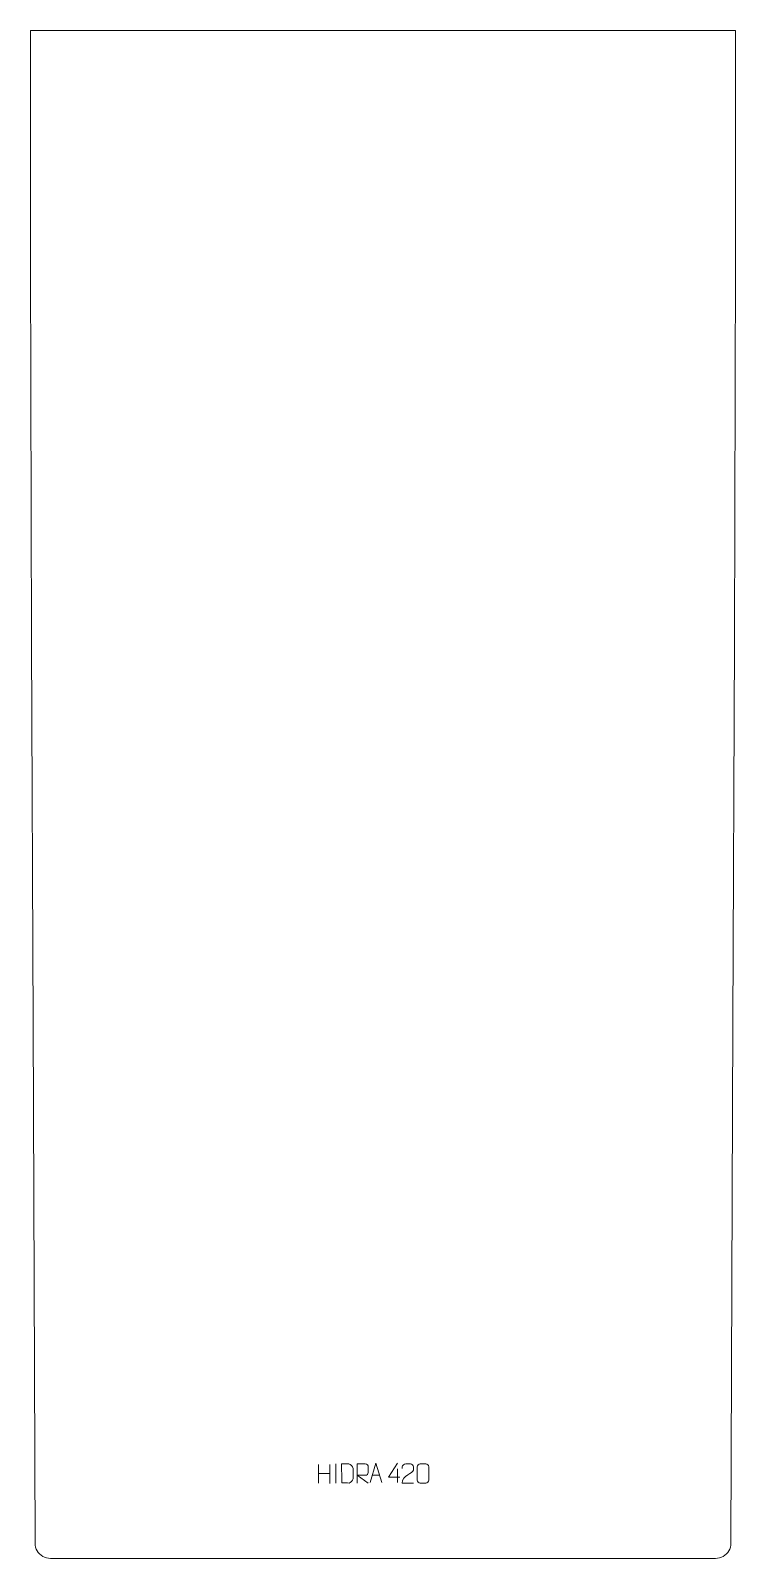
# Model space of a CAD drawing. Header units: millimetres. Extents: x -461 to 461, y -1620 to 380.
import ezdxf

# ---------------------------------------------------------------- set-up
doc = ezdxf.new("R2010")
doc.units = ezdxf.units.MM
doc.header["$MEASUREMENT"] = 0
doc.layers.add('layer 1', color=7, linetype='Continuous')

msp = doc.modelspace()

# ---------------------------------------------------------------- linework, layer by layer
at = {"layer": 'layer 1', "color": 242, "lineweight": 9}
msp.add_open_spline([(457.5006, -920), (457.5006, -920), (455.0711, -1599.9987), (455.0711, -1599.9987), (455.0711, -1599.9987), (455.0711, -1599.9987), (454.8933, -1602.6126), (454.8933, -1602.6126), (454.8933, -1602.6126), (454.8933, -1602.6126), (454.374, -1605.1793), (454.374, -1605.1793), (454.374, -1605.1793), (454.374, -1605.1793), (453.5248, -1607.6559), (453.5248, -1607.6559), (453.5248, -1607.6559), (453.5248, -1607.6559), (452.358, -1610.0043), (452.358, -1610.0043), (452.358, -1610.0043), (452.358, -1610.0043), (450.8993, -1612.1775), (450.8993, -1612.1775), (450.8993, -1612.1775), (450.8993, -1612.1775), (449.167, -1614.1438), (449.167, -1614.1438), (449.167, -1614.1438), (449.167, -1614.1438), (447.1948, -1615.868), (447.1948, -1615.868), (447.1948, -1615.868), (447.1948, -1615.868), (445.015, -1617.3208), (445.015, -1617.3208), (445.015, -1617.3208), (445.015, -1617.3208), (442.6641, -1618.476), (442.6641, -1618.476), (442.6641, -1618.476), (442.6641, -1618.476), (440.1842, -1619.3162), (440.1842, -1619.3162), (440.1842, -1619.3162), (440.1842, -1619.3162), (437.615, -1619.8264), (437.615, -1619.8264), (437.615, -1619.8264), (437.615, -1619.8264), (435.0012, -1619.9984), (435.0012, -1619.9984), (435.0012, -1619.9984), (435.0012, -1619.9984), (-434.9978, -1619.9984), (-434.9978, -1619.9984), (-434.9978, -1619.9984), (-434.9978, -1619.9984), (-437.6116, -1619.8264), (-437.6116, -1619.8264), (-437.6116, -1619.8264), (-437.6116, -1619.8264), (-440.1817, -1619.3162), (-440.1817, -1619.3162), (-440.1817, -1619.3162), (-440.1817, -1619.3162), (-442.6641, -1618.476), (-442.6641, -1618.476), (-442.6641, -1618.476), (-442.6641, -1618.476), (-445.0125, -1617.3208), (-445.0125, -1617.3208), (-445.0125, -1617.3208), (-445.0125, -1617.3208), (-447.1947, -1615.868), (-447.1947, -1615.868), (-447.1947, -1615.868), (-447.1947, -1615.868), (-449.1669, -1614.1438), (-449.1669, -1614.1438), (-449.1669, -1614.1438), (-449.1669, -1614.1438), (-450.8968, -1612.1775), (-450.8968, -1612.1775), (-450.8968, -1612.1775), (-450.8968, -1612.1775), (-452.3579, -1610.0043), (-452.3579, -1610.0043), (-452.3579, -1610.0043), (-452.3579, -1610.0043), (-453.5222, -1607.6559), (-453.5222, -1607.6559), (-453.5222, -1607.6559), (-453.5222, -1607.6559), (-454.3706, -1605.1793), (-454.3706, -1605.1793), (-454.3706, -1605.1793), (-454.3706, -1605.1793), (-454.8899, -1602.6126), (-454.8899, -1602.6126), (-454.8899, -1602.6126), (-454.8899, -1602.6126), (-455.071, -1599.9987), (-455.071, -1599.9987), (-455.071, -1599.9987), (-455.071, -1599.9987), (-457.498, -920), (-457.498, -920), (-457.498, -920), (-457.498, -920), (-459.9978, -419.9992), (-459.9978, -419.9992), (-459.9978, -419.9992), (-459.9978, -419.9992), (-460.9983, 79.9983), (-460.9983, 79.9983), (-460.9983, 79.9983), (-460.9983, 79.9983), (-460.9983, 353.5057), (-460.9983, 353.5057), (-460.9983, 353.5057), (-460.9983, 353.5057), (-460.9983, 379.9991), (-460.9983, 379.9991), (-460.9983, 379.9991), (-460.9983, 379.9991), (461.0017, 379.9991), (461.0017, 379.9991), (461.0017, 379.9991), (461.0017, 379.9991), (461.0017, 353.5057), (461.0017, 353.5057), (461.0017, 353.5057), (461.0017, 353.5057), (461.0017, 79.9983), (461.0017, 79.9983), (461.0017, 79.9983), (461.0017, 79.9983), (460.0012, -419.9992), (460.0012, -419.9992), (460.0012, -419.9992), (460.0012, -419.9992), (457.5006, -920), (457.5006, -920)], degree=3, knots=[0, 0, 0, 0, 0.027027027, 0.027027027, 0.027027027, 0.027027027, 0.054054054, 0.054054054, 0.054054054, 0.054054054, 0.081081081, 0.081081081, 0.081081081, 0.081081081, 0.108108108, 0.108108108, 0.108108108, 0.108108108, 0.135135135, 0.135135135, 0.135135135, 0.135135135, 0.162162162, 0.162162162, 0.162162162, 0.162162162, 0.189189189, 0.189189189, 0.189189189, 0.189189189, 0.216216216, 0.216216216, 0.216216216, 0.216216216, 0.243243243, 0.243243243, 0.243243243, 0.243243243, 0.27027027, 0.27027027, 0.27027027, 0.27027027, 0.297297297, 0.297297297, 0.297297297, 0.297297297, 0.324324324, 0.324324324, 0.324324324, 0.324324324, 0.351351351, 0.351351351, 0.351351351, 0.351351351, 0.378378378, 0.378378378, 0.378378378, 0.378378378, 0.405405405, 0.405405405, 0.405405405, 0.405405405, 0.432432432, 0.432432432, 0.432432432, 0.432432432, 0.459459459, 0.459459459, 0.459459459, 0.459459459, 0.486486486, 0.486486486, 0.486486486, 0.486486486, 0.513513514, 0.513513514, 0.513513514, 0.513513514, 0.540540541, 0.540540541, 0.540540541, 0.540540541, 0.567567568, 0.567567568, 0.567567568, 0.567567568, 0.594594595, 0.594594595, 0.594594595, 0.594594595, 0.621621622, 0.621621622, 0.621621622, 0.621621622, 0.648648649, 0.648648649, 0.648648649, 0.648648649, 0.675675676, 0.675675676, 0.675675676, 0.675675676, 0.702702703, 0.702702703, 0.702702703, 0.702702703, 0.72972973, 0.72972973, 0.72972973, 0.72972973, 0.756756757, 0.756756757, 0.756756757, 0.756756757, 0.783783784, 0.783783784, 0.783783784, 0.783783784, 0.810810811, 0.810810811, 0.810810811, 0.810810811, 0.837837838, 0.837837838, 0.837837838, 0.837837838, 0.864864865, 0.864864865, 0.864864865, 0.864864865, 0.891891892, 0.891891892, 0.891891892, 0.891891892, 0.918918919, 0.918918919, 0.918918919, 0.918918919, 0.945945946, 0.945945946, 0.945945946, 0.945945946, 1, 1, 1, 1], dxfattribs=at)
at = {"layer": 'layer 1', "color": 250, "lineweight": 9}
for points in [[(-84.2835, -1496.8904), (-84.2835, -1496.8904), (-84.2835, -1521.6679), (-84.2835, -1521.6679)], [(-69.6402, -1496.8904), (-69.6402, -1496.8904), (-69.6402, -1521.8439), (-69.6402, -1521.8439)], [(-61.6402, -1496.2852), (-61.6402, -1496.2852), (-61.6402, -1521.2593), (-61.6402, -1521.2593)], [(-84.2835, -1508.7727), (-84.2835, -1508.7727), (-69.6402, -1508.7723), (-69.6402, -1508.7723)], [(-13.8845, -1511.1569), (-13.8845, -1511.1569), (-4.3888, -1511.1569), (-4.3888, -1511.1569)], [(19.0156, -1502.7519), (19.0156, -1502.7519), (19.0156, -1520.4166), (19.0156, -1520.4166)]]:
    msp.add_open_spline(points, degree=3, dxfattribs=at)
for points, knots in [([(-54.0325, -1521.2209), (-51.7007, -1521.2205), (-46.7505, -1521.2445), (-44.419, -1521.2448), (-44.419, -1521.2448), (-42.494, -1521.3502), (-39.1754, -1517.8086), (-39.1866, -1515.7913), (-39.1866, -1515.7913), (-39.187, -1510.0212), (-39.187, -1507.8515), (-39.1866, -1502.0822), (-39.1866, -1502.0822), (-39.1909, -1499.9441), (-42.5654, -1496.284), (-44.7178, -1496.2975), (-44.7178, -1496.2975), (-47.0435, -1496.2975), (-51.7678, -1496.2975), (-54.0939, -1496.2975), (-54.0939, -1496.2975), (-54.0935, -1502.0444), (-54.0322, -1515.4736), (-54.0325, -1521.2209)], [0, 0, 0, 0, 0.142857143, 0.142857143, 0.142857143, 0.142857143, 0.285714286, 0.285714286, 0.285714286, 0.285714286, 0.428571429, 0.428571429, 0.428571429, 0.428571429, 0.571428571, 0.571428571, 0.571428571, 0.571428571, 0.714285714, 0.714285714, 0.714285714, 0.714285714, 1, 1, 1, 1]), ([(-33.9723, -1521.249), (-33.9723, -1521.249), (-33.9723, -1496.2955), (-33.9723, -1496.2955), (-33.9723, -1496.2955), (-30.3775, -1496.2955), (-26.782, -1496.2955), (-23.1868, -1496.2955), (-23.1868, -1496.2955), (-20.8615, -1496.3332), (-19.3042, -1497.8232), (-19.3083, -1500.1896), (-19.3083, -1500.1896), (-19.3087, -1502.2251), (-19.3087, -1505.2845), (-19.3083, -1507.3205), (-19.3083, -1507.3205), (-19.3148, -1509.196), (-21.1271, -1511.1378), (-23.1366, -1511.1569), (-23.1366, -1511.1569), (-23.1366, -1511.1569), (-33.9723, -1511.1569), (-33.9723, -1511.1569), (-33.9723, -1511.1569), (-33.9723, -1511.1569), (-19.3176, -1521.249), (-19.3176, -1521.249)], [0, 0, 0, 0, 0.125, 0.125, 0.125, 0.125, 0.25, 0.25, 0.25, 0.25, 0.375, 0.375, 0.375, 0.375, 0.5, 0.5, 0.5, 0.5, 0.625, 0.625, 0.625, 0.625, 0.75, 0.75, 0.75, 0.75, 1, 1, 1, 1]), ([(-16.6071, -1520.4063), (-16.6071, -1520.4063), (-9.2361, -1495.4528), (-9.2361, -1495.4528), (-9.2361, -1495.4528), (-9.2361, -1495.4528), (-1.6662, -1520.4063), (-1.6662, -1520.4063)], [0, 0, 0, 0, 0.333333333, 0.333333333, 0.333333333, 0.333333333, 1, 1, 1, 1]), ([(21.9597, -1513.513), (21.9597, -1513.513), (7.138, -1513.513), (7.138, -1513.513), (7.138, -1513.513), (7.138, -1513.513), (19.0156, -1495.4425), (19.0156, -1495.4425)], [0, 0, 0, 0, 0.333333333, 0.333333333, 0.333333333, 0.333333333, 1, 1, 1, 1]), ([(39.7312, -1521.2594), (34.8168, -1521.2591), (29.9024, -1521.2591), (24.9883, -1521.2594), (24.9883, -1521.2594), (24.9883, -1511.3271), (39.6393, -1508.6859), (39.7312, -1504.3756), (39.7312, -1504.3756), (39.7309, -1502.9515), (39.7309, -1501.5278), (39.7312, -1500.1045), (39.7312, -1500.1045), (39.7143, -1498.0274), (37.5915, -1496.3026), (35.9205, -1496.2853), (35.9205, -1496.2853), (33.8473, -1496.2857), (31.7744, -1496.2857), (29.702, -1496.2853), (29.702, -1496.2853), (27.8799, -1496.2688), (25.0552, -1498.0609), (24.9883, -1500.1545), (24.9883, -1500.1545), (24.9883, -1500.1545), (24.9883, -1502.2093), (24.9883, -1502.2093)], [0, 0, 0, 0, 0.125, 0.125, 0.125, 0.125, 0.25, 0.25, 0.25, 0.25, 0.375, 0.375, 0.375, 0.375, 0.5, 0.5, 0.5, 0.5, 0.625, 0.625, 0.625, 0.625, 0.75, 0.75, 0.75, 0.75, 1, 1, 1, 1]), ([(48.7791, -1496.273), (51.1452, -1496.273), (53.5117, -1496.273), (55.8782, -1496.273), (55.8782, -1496.273), (57.8587, -1496.2374), (59.8847, -1497.7317), (59.9118, -1500.1738), (59.9118, -1500.1738), (59.9114, -1505.9312), (59.9114, -1511.689), (59.9118, -1517.4472), (59.9118, -1517.4472), (59.7697, -1519.7748), (58.0633, -1521.2571), (55.8782, -1521.2679), (55.8782, -1521.2679), (53.5058, -1521.2675), (51.1334, -1521.2675), (48.7614, -1521.2679), (48.7614, -1521.2679), (46.8029, -1521.3735), (44.7965, -1519.4856), (44.8079, -1517.4646), (44.8079, -1517.4646), (44.8083, -1511.684), (44.8083, -1505.9037), (44.8079, -1500.1239), (44.8079, -1500.1239), (44.8122, -1497.9819), (46.5893, -1496.2594), (48.7791, -1496.273)], [0, 0, 0, 0, 0.111111111, 0.111111111, 0.111111111, 0.111111111, 0.222222222, 0.222222222, 0.222222222, 0.222222222, 0.333333333, 0.333333333, 0.333333333, 0.333333333, 0.444444444, 0.444444444, 0.444444444, 0.444444444, 0.555555556, 0.555555556, 0.555555556, 0.555555556, 0.666666667, 0.666666667, 0.666666667, 0.666666667, 0.777777778, 0.777777778, 0.777777778, 0.777777778, 1, 1, 1, 1])]:
    msp.add_open_spline(points, degree=3, knots=knots, dxfattribs=at)

doc.saveas('drawing.dxf')
